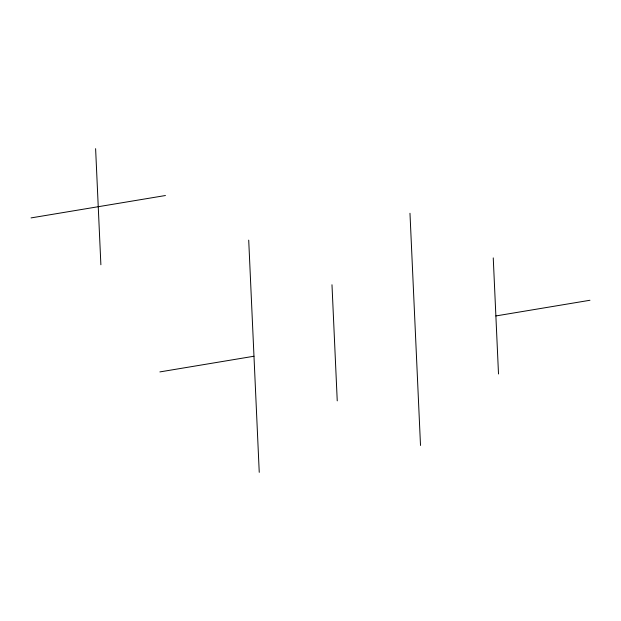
<?xml version="1.0" encoding="UTF-8"?>
<svg xmlns="http://www.w3.org/2000/svg" width="621" height="621" viewBox="0 0 621 621"><rect width="100%" height="100%" fill="white"/><g stroke="black" fill="none" stroke-linecap="round" stroke-linejoin="round"><path stroke-width="0.93" d="M31.05 217.909L165.442 195.522M159.9 371.909L253.973 356.237M495.876 315.942L589.95 300.269M493.245 257.894L498.508 373.989M409.976 213.275L420.51 445.467M331.979 284.76L337.242 400.856M248.71 240.141L259.244 472.333M95.611 148.667L100.881 264.763"/></g></svg>
